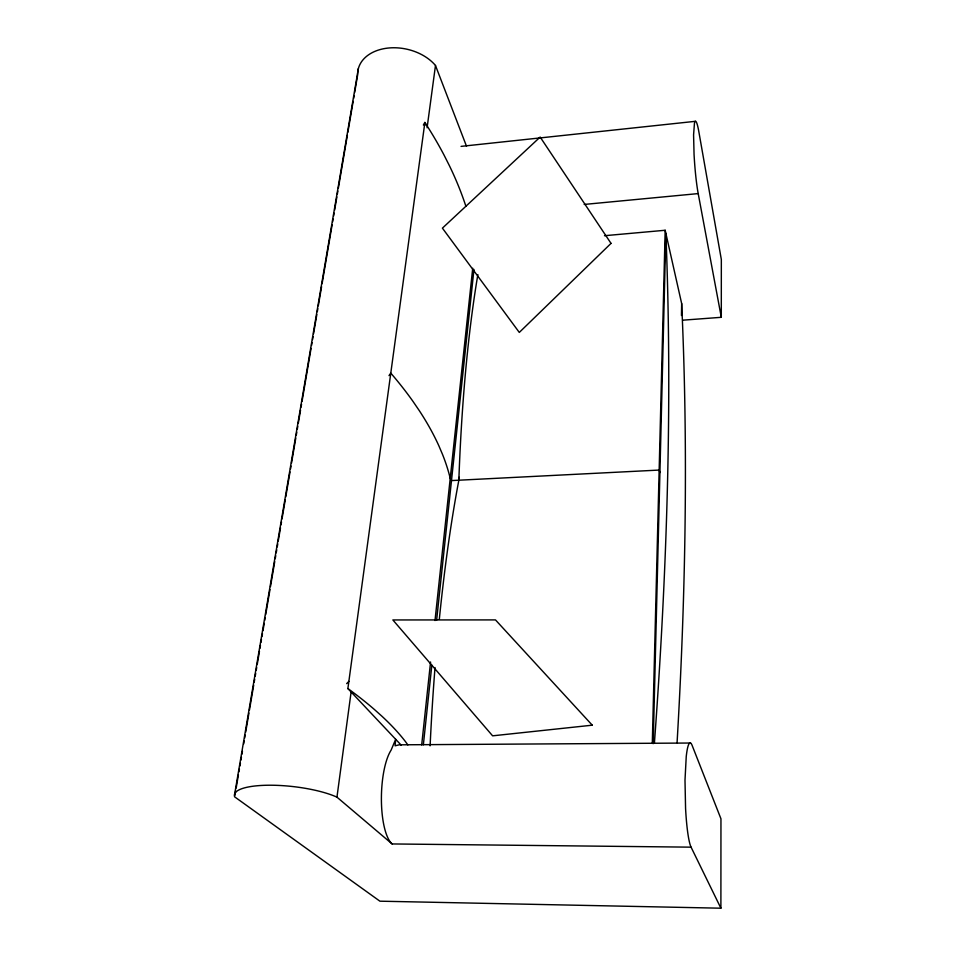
<?xml version="1.0" encoding="UTF-8"?>
<svg xmlns="http://www.w3.org/2000/svg" width="956" height="956" viewBox="0 0 956 956"><rect width="100%" height="100%" fill="white"/><g stroke="black" fill="none" stroke-linecap="round" stroke-linejoin="round"><path stroke-width="1.43" d="M720.896 908.2L720.955 818.814L692.18 745.537A52.962 6.333 88.6 0 0 686.241 756.543L684.998 780.18L685.572 808.489A52.962 6.333 88.6 0 0 691.068 847.159L720.896 908.2L379.914 901.185L234.662 796.862A57.432 14.89 6.5 0 1 270.548 785.223A57.432 14.89 6.5 0 1 336.954 797.149L392.127 843.945L691.068 847.159M721.302 317.308L721.338 259.53L698.884 131.94A40.941 3.872 85.9 0 0 694.462 123.204L693.578 134.916L694.056 154.358A40.941 3.872 85.9 0 0 698.203 193.59L721.302 317.308L682.668 320.188M681.449 315.504L681.664 303.566L665.173 230.265L604.479 235.714M652.291 743.421L665.173 230.265M653.199 743.66L665.854 233.252C672.654 403.121 666.953 573.289 654.43 742.764M677.075 742.681C685.607 596.508 688.368 449.882 681.664 303.566M439.33 619.189A575.189 116.011 -89.9 0 1 458.844 480.211L459.143 477.259M423.353 744.82L431.837 665.185M436.617 620.229L473.961 269.461M421.692 744.927L430.57 661.994M435.004 620.528L472.718 268.254M336.954 797.149L351.115 691.989M427.093 127.781L435.482 65.474A42.996 30.234 12.2 0 0 387.3 48.147A42.996 30.234 12.2 0 0 357.652 74.891L354.652 92.541M401.245 745.214L347.888 688.559L424.882 122.428A642.277 328.565 21.3 0 1 443.966 154.92L449.308 165.496A642.277 328.565 21.3 0 1 465.895 206.317M234.722 793.707L358.38 68.533M234.913 795.392L235.666 790.982M236.168 788.043L238.414 774.802M238.916 771.862L239.418 768.923M239.92 765.983L240.422 763.043M240.924 760.104L241.426 757.164M241.928 754.224L242.43 751.285M243.684 743.923L244.186 740.984M244.688 738.044L245.178 735.104M245.68 732.165L248.942 713.045M249.444 710.105L253.699 685.117M254.2 682.166L254.702 679.226M255.204 676.286L255.706 673.347M256.208 670.407L256.71 667.467M257.212 664.528L259.458 651.287M259.96 648.347L260.462 645.408M260.964 642.468L261.466 639.528M261.968 636.588L262.47 633.649M262.972 630.709L264.226 623.36M264.716 620.408L265.218 617.468M265.72 614.529L269.986 589.541M270.488 586.59L274.742 561.602M275.244 558.663L275.746 555.711M276.248 552.771L276.75 549.831M277.252 546.892L277.754 543.952M278.244 541.012L280.502 527.784M281.004 524.832L281.506 521.892M282.008 518.953L285.258 499.845M285.76 496.905L290.026 471.906M290.528 468.966L291.03 466.026M291.52 463.086L295.786 438.087M296.288 435.147L296.79 432.208M297.292 429.256L297.782 426.316M298.284 423.377L300.543 410.148M301.044 407.208L301.546 404.269M302.048 401.329L311.059 348.39M311.56 345.451L312.062 342.511M312.564 339.571L313.066 336.632M313.568 333.68L316.83 314.572M317.332 311.632L317.822 308.692M318.324 305.753L321.586 286.633M322.088 283.693L332.102 224.875M332.604 221.935L333.106 218.996M333.608 216.056L334.11 213.116M334.612 210.177L336.87 196.936M337.36 193.996L337.862 191.057M338.364 188.117L347.387 135.178M347.888 132.239L353.146 101.36M353.648 98.42L354.15 95.481M461.055 146.376L695.335 121.328M584.188 204.441L698.203 193.59M690.519 743.027L399.178 744.82L395.079 745.8L395.676 739.299L391.088 750.173A50.429 15.726 -88.6 0 0 381.408 800.542A50.429 15.726 -88.6 0 0 392.127 843.945M407.877 744.927L405.44 741.593A816.83 197.235 11.9 0 0 381.886 716.199L374.405 709.495A816.83 197.235 11.9 0 0 347.888 688.559M425.982 125.105L424.882 122.428A142.922 95.672 4.1 0 0 423.365 125.021M435.482 65.474L466.504 146.22M659.915 472.599L659.162 470.065L451.483 480.581L450.228 478.359A716.319 280.741 16.6 0 0 442.425 454.184L438.852 445.795A716.319 280.741 16.6 0 0 419.302 410.65L413.04 401.472A716.319 280.741 16.6 0 0 390.789 373.115A158.923 82.001 4.2 0 0 389.02 375.624M346.681 683.648A178.521 65.092 4.6 0 1 348.868 681.377M430.104 745.835A575.189 116.011 -89.9 0 1 435.016 667.527M458.844 480.211A515.726 101.467 88.3 0 1 477.857 274.575M611.027 243.386L519.299 332.425L442.413 228.137L540.164 137.055L611.027 243.386M592.266 725.186L492.603 735.833L392.868 619.954L495.483 619.906L592.266 725.186"/></g></svg>
